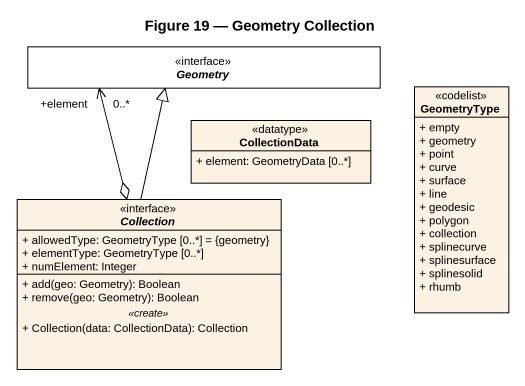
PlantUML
@startuml
title Figure 19 — Geometry Collection
hide circle
hide empty members
skinparam classAttributeIconSize 0
interface Geometry #FFFFFF
class GeometryType <<codelist>> {
  + empty
  + geometry
  + point
  + curve
  + surface
  + line
  + geodesic
  + polygon
  + collection
  + splinecurve
  + splinesurface
  + splinesolid
  + rhumb
}
class CollectionData <<datatype>> {
  + element: GeometryData [0..*]
}
interface Collection {
  + allowedType: GeometryType [0..*] = {geometry}
  + elementType: GeometryType [0..*]
  + numElement: Integer
  --
  + add(geo: Geometry): Boolean
  + remove(geo: Geometry): Boolean
  .. <<create>> ..
  + Collection(data: CollectionData): Collection
}
Collection -up-|> Geometry
Collection o-up-> "+element\n0..*" Geometry
@enduml
